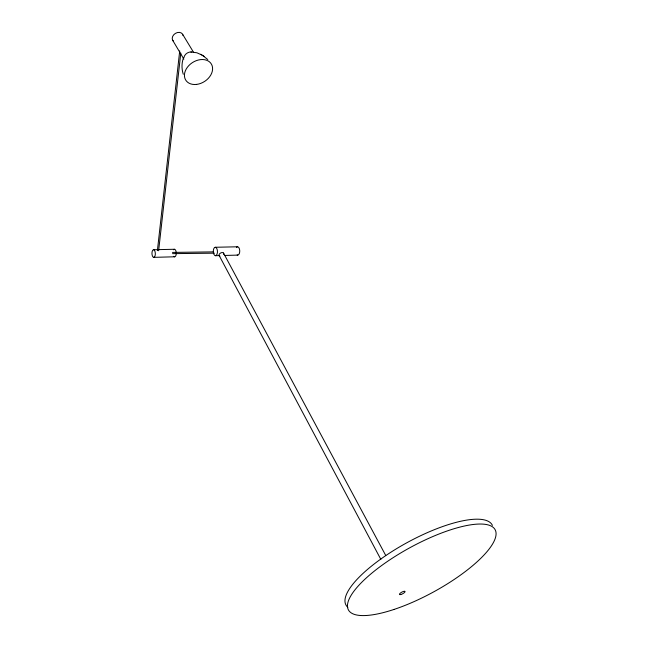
<?xml version="1.0" encoding="UTF-8"?>
<svg xmlns="http://www.w3.org/2000/svg" width="648" height="648" viewBox="0 0 648 648"><rect width="100%" height="100%" fill="white"/><g stroke="black" fill="none" stroke-linecap="round" stroke-linejoin="round"><path stroke-width="0.97" d="M157.399 250.598L179.715 50.9M158.622 250.752L180.792 53.096M183.327 58.296C181.545 63.407 181.594 69.133 183.279 74.261M153.754 257.353A3.807 1.685 88.2 0 0 155.05 251.618A3.807 1.685 88.2 0 0 152.134 251.659A3.807 1.685 88.2 0 0 153.754 257.353L174.62 256.794M215.484 255.701A4.22 2.082 88.4 0 0 217.129 249.35A4.22 2.082 88.4 0 0 213.532 249.407A4.22 2.082 88.4 0 0 215.484 255.701L219.526 255.596M224.581 255.458L237.727 255.109M215.258 247.269L237.516 246.791M153.527 249.739L174.401 249.269M172.481 252.42L213.338 251.878M172.498 253.643L214.35 253.174M190.868 51.97L196.887 52.78L201.933 55.04M202.921 55.655L207.765 59.535M200.742 54.294L204.242 56.473M182.631 34.312L193.469 52.172M172.692 40.314L183.87 59.122M223.528 253.068L385.722 555.441M219.218 255.62L380.838 559.378M347.855 607.314A83.349 25.377 -28.7 0 1 403.615 544.555A83.349 25.377 -28.7 0 1 492.431 525.415M219.939 256.073A2.511 1.515 -28.1 0 1 219.421 254.048A2.511 1.515 -28.1 0 1 222.466 252.566A2.511 1.515 -28.1 0 1 223.511 254.332M236.471 247.374A4.163 2.13 88.5 0 1 239.72 250.355A4.163 2.13 88.5 0 1 237.176 254.972M183.943 57.623A5.913 4.463 -33.1 0 1 191.468 52.002M173.437 41.221A5.808 4.495 -33.5 0 1 175.43 33.38A5.808 4.495 -33.5 0 1 183.028 35.429M176.248 252.995A3.767 1.725 88.3 0 1 175.47 256.276A3.767 1.725 88.3 0 1 173.745 256.308M173.559 249.796A3.767 1.725 88.3 0 1 176.159 252.015M393.96 609.46A83.6 25.078 -28.7 0 0 495.315 530.105A83.6 25.078 -28.7 0 0 375.994 569.786A83.6 25.078 -28.7 0 0 393.96 609.46M400.764 594.532A3.159 0.923 -28.3 0 0 405.073 591.624A3.159 0.923 -28.3 0 0 400.95 592.653A3.159 0.923 -28.3 0 0 400.764 594.532M196.644 84.402A15.139 11.219 -32.9 0 0 211.548 64.346A15.139 11.219 -32.9 0 0 187.353 67.311A15.139 11.219 -32.9 0 0 196.644 84.402"/></g></svg>
